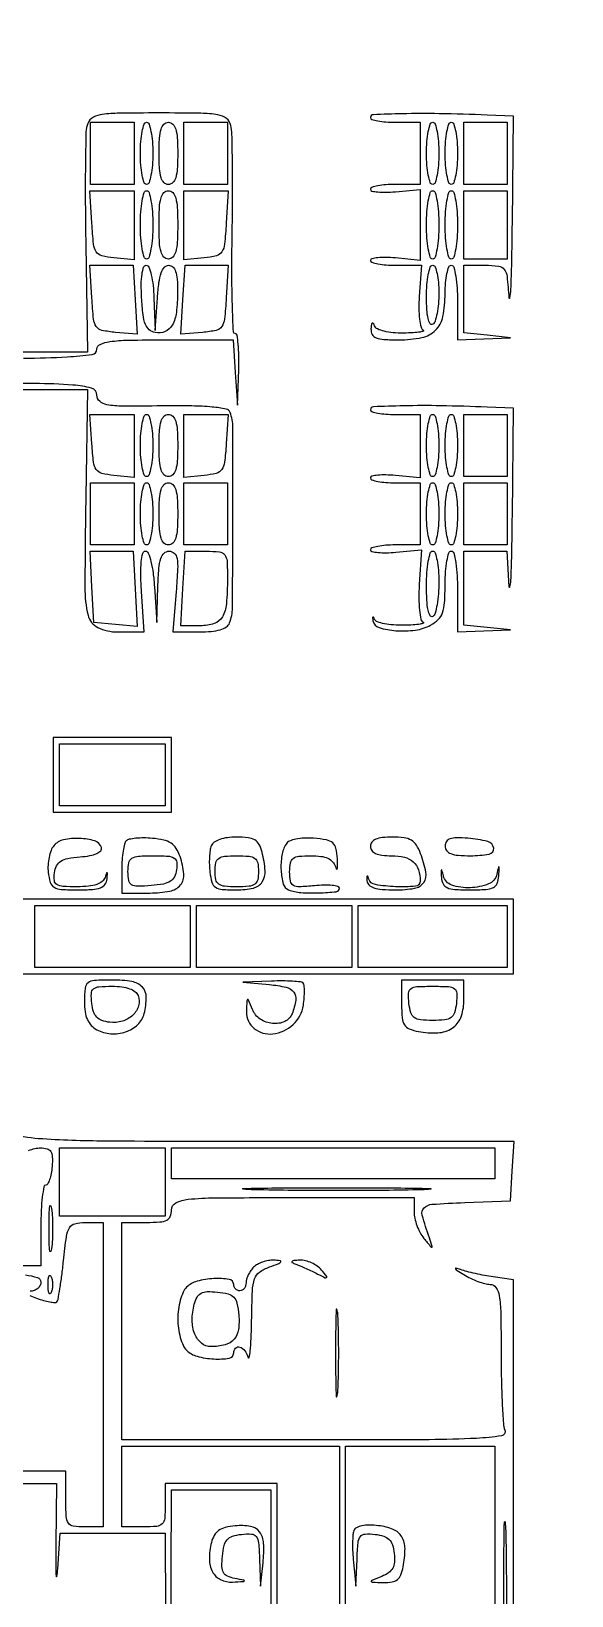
# Model space of a CAD drawing. Extents: x 23 to 255, y 40 to 184.
# Drawn here: x 54.18 to 61.53, y 74.53 to 95.82 of the extents above; entities that cross this region are included whole.
import ezdxf

# ---------------------------------------------------------------- set-up
doc = ezdxf.new("R2010")
doc.units = 0
doc.header["$MEASUREMENT"] = 0

msp = doc.modelspace()

# ---------------------------------------------------------------- linework, layer by layer
for points in [[(207.919475, 175.632891, 0.000007), (191.762556, 175.634099, 0.00002), (173.0434, 175.634494, 0.000013), (151.49745, 175.633531)], [(96.591991, 78.0858, -0.000015), (96.570667, 70.513747, -0.41338)], [(54.078341, 91.371985, 0.012328), (54.67275, 91.390325, 0.019177), (55.010885, 91.422151, 0.376004), (55.0746, 91.4949, -0.297799), (55.11738, 91.560358, -0.069332), (55.250113, 91.597752, -0.029466), (55.501671, 91.617224, -0.004584), (56.000779, 91.6218), (56.926958, 91.6218), (56.958029, 91.17765), (56.989101, 90.7335), (57.00475, 91.21995, 0.012237), (57.006184, 91.406453, 0.020297), (56.997165, 91.563486, 0.015404), (56.981357, 91.685562, 0.368511), (56.95695, 91.706333, -0.402841), (56.931644, 91.73062, -0.002212), (56.918564, 92.097712, -0.00744), (56.911548, 92.52784, -0.004462), (56.915376, 93.038783, 0.002932), (56.920892, 93.561557, 0.004081), (56.919267, 94.029576, 0.002527), (56.912703, 94.422828, 0.051733), (56.897903, 94.5405, 0.175358), (56.837684, 94.633286, 0.119694), (56.72125, 94.683848, 0.039161), (56.489781, 94.70547, 0.003716), (55.92057, 94.7097, 0.003737), (55.351946, 94.70545, 0.039047), (55.119819, 94.683799, 0.118314), (55.002481, 94.633276, 0.173755), (54.941086, 94.5405, 0.055185), (54.925427, 94.420973, 0.002324), (54.918843, 93.992317, 0.003981), (54.917444, 93.483333, 0.002818), (54.923643, 92.911944), (54.9477, 91.452587), (52.76925, 91.452594, -0.001632)], [(52.7763, 90.945046), (54.9477, 90.945091), (54.924194, 89.485696, 0.003043), (54.911839, 88.252587, 0.058567), (54.955001, 87.872472, 0.226311), (55.087568, 87.706916, 0.113099), (55.355171, 87.6456), (55.717119, 87.6456), (55.682104, 88.1955, -0.011357), (55.672397, 88.432837, -0.029569), (55.679394, 88.603565, -0.038941), (55.699672, 88.716328, -0.341138), (55.737323, 88.7454, -0.314548), (55.774374, 88.719532, -0.027124), (55.810087, 88.603075, -0.02796), (55.839849, 88.446139, -0.017214), (55.858082, 88.25895), (55.888607, 87.7725), (55.904603, 88.25895, -0.011214), (55.918529, 88.510515, -0.057504), (55.945248, 88.647513, -0.13033), (55.990479, 88.718597, -0.18841), (56.059083, 88.7454, -0.194946), (56.127658, 88.717607, -0.159011), (56.164889, 88.647007, -0.055232), (56.173524, 88.502177, -0.007326), (56.153425, 88.1955), (56.109284, 87.6456), (56.471191, 87.6456, 0.023155), (56.631794, 87.653041, 0.04973), (56.753345, 87.676668, 0.069946), (56.836883, 87.715084, 0.159763), (56.880162, 87.768249, 0.089866), (56.919022, 87.97345, 0.001338), (56.925446, 89.201887, 0.001323), (56.925332, 90.431272, 0.091113), (56.887478, 90.634152, 0.260548), (56.832232, 90.680201, 0.02251), (56.643821, 90.706766, 0.020119), (56.366726, 90.721973, 0.006777), (55.96199, 90.722394, -0.003723), (55.426482, 90.719679, -0.040757), (55.212198, 90.737688, -0.14074), (55.1131, 90.784944, -0.214762), (55.0746, 90.870444, 0.338455), (55.002924, 90.964201, 0.048994), (54.749906, 91.006976, 0.016228), (54.23093, 91.026245, 0.001164), (52.7904, 91.0296, 0.001263)], [(60.7428, 71.6562), (60.7428, 75.242444), (60.7428, 78.828689), (60.46785, 78.867353, -0.011312), (60.350187, 78.886622, -0.008965), (60.223964, 78.912588, -0.009082), (60.107705, 78.940912, -0.022269), (60.0237, 78.967052, 0.018636), (59.959978, 78.987388, 0.682044), (59.953331, 78.978559, 0.111506), (59.976718, 78.95463, 0.006131), (60.066, 78.898341, 0.026337), (60.157841, 78.848455, 0.022819), (60.258862, 78.805828, 0.023461), (60.354046, 78.775678, 0.059971), (60.42555, 78.765598, -0.244042), (60.504385, 78.722635, -0.109098), (60.548991, 78.609566, -0.035688), (60.569374, 78.376092, -0.003934), (60.5736, 77.838919, 0.005147), (60.577343, 77.475362, 0.006983), (60.588684, 77.14726, 0.004855), (60.604648, 76.873434, 0.074755), (60.624951, 76.781419, -0.480164), (60.579286, 76.703285, -0.023698), (60.238968, 76.669413, -0.01179), (59.594469, 76.651209, -0.001164), (58.044651, 76.6476), (55.413, 76.6476), (55.413, 78.1281), (55.413, 79.6086), (55.7514, 79.6086, 0.017388), (55.933361, 79.61493, 0.098846), (56.02635, 79.640325, 0.184152), (56.073237, 79.691374, 0.094959), (56.0898, 79.7778, -0.282824), (56.14921, 79.874429, -0.091778), (56.317163, 79.923681, -0.023961), (56.684267, 79.943632, -0.001596), (57.7395, 79.947), (59.3892, 79.947), (59.3892, 79.75167, 0.0557), (59.398894, 79.664919, 0.033438), (59.428506, 79.565478, 0.033154), (59.471761, 79.469277, 0.048755), (59.523006, 79.39212, 0.001571), (59.616757, 79.277796, 0.241306), (59.631717, 79.271342, 0.491873), (59.63785, 79.280497, 0.002619), (59.598008, 79.3971, -0.015535), (59.500652, 79.708056, -0.270145), (59.526436, 79.806828, -0.181937), (59.633381, 79.855594, -0.006918), (60.078299, 79.879665), (60.7005, 79.9047), (60.726285, 80.30655), (60.752071, 80.7084), (57.326128, 80.7084, -0.001578), (55.188, 80.715149, -0.015329), (54.282702, 80.748632, -0.05078), (53.8773, 80.817844, -0.574431)], [(54.14651, 80.586523, -0.039055), (54.231604, 80.614532, -0.060048), (54.308501, 80.6238, -0.067618), (54.397523, 80.611706, -0.188706), (54.447082, 80.574568, -0.131446), (54.468686, 80.503035, -0.026995), (54.465749, 80.37, -0.024603), (54.453505, 80.272754, -0.038035), (54.432525, 80.190754, -0.043716), (54.406801, 80.132191, -0.273944), (54.379805, 80.1162, 0.364216), (54.353416, 80.094037, 0.013283), (54.332765, 79.954667, 0.018767), (54.317995, 79.777131, 0.01137), (54.3132, 79.5663), (54.3132, 79.0164), (53.853661, 79.0164, -0.015677)], [(54.161132, 78.615207, 0.014268), (54.255038, 78.577909, 0.017407), (54.348867, 78.547361, 0.025058), (54.433895, 78.527467, 0.022885), (54.502801, 78.518181, 0.22194), (54.52979, 78.52799, 0.152449), (54.546244, 78.559378, 0.004542), (54.571815, 78.707298, 0.008662), (54.597583, 78.884047, 0.005826), (54.621155, 79.086703, -0.007777), (54.660905, 79.417216, -0.095566), (54.701379, 79.537018, -0.207654), (54.773975, 79.59163, -0.058934), (54.917452, 79.6086), (55.1592, 79.6086), (55.1592, 77.5359), (55.1592, 75.4632), (54.9054, 75.4632, -0.036189), (54.753021, 75.474243, -0.212646), (54.68685, 75.516075, -0.135673), (54.657396, 75.605463, -0.012152), (54.6516, 75.8439), (54.6516, 76.2246), (53.4249, 76.2246)], [(54.102809, 78.893643, -0.045565), (54.267819, 78.858546, -0.328661), (54.3132, 78.796965, -0.12178), (54.301853, 78.751066, -0.09588), (54.26971, 78.710984, -0.086943), (54.221708, 78.682842, -0.078091), (54.16515, 78.671321, 0.094317)], [(49.89285, 76.05559), (54.5247, 76.055779), (54.5164, 75.23074, 0.002654), (54.514995, 74.935119, 0.018562), (54.520429, 74.79095, 0.88835), (54.530006, 74.790535, 0.023085), (54.541771, 74.89215), (54.575444, 75.3786), (55.2897, 75.3786), (56.003957, 75.3786), (56.026361, 69.94305)]]:
    msp.add_lwpolyline(points, format="xyb")
for points in [[(55.5822, 94.1598), (55.5822, 93.7368), (55.2861, 93.7368), (54.99, 93.7368), (54.99, 94.1598), (54.99, 94.5828), (55.2861, 94.5828), (55.5822, 94.5828)], [(56.8512, 94.1598), (56.8512, 93.7368), (56.5551, 93.7368), (56.259, 93.7368), (56.259, 94.1598), (56.259, 94.5828), (56.5551, 94.5828), (56.8512, 94.5828)], [(60.6582, 94.1598), (60.6582, 93.7368), (60.3621, 93.7368), (60.066, 93.7368), (60.066, 94.1598), (60.066, 94.5828), (60.3621, 94.5828), (60.6582, 94.5828)], [(60.6582, 93.1869), (60.6582, 92.7216), (60.3621, 92.7216), (60.066, 92.7216), (60.066, 93.1869), (60.066, 93.6522), (60.3621, 93.6522), (60.6582, 93.6522)], [(60.6582, 90.1836), (60.6582, 89.7606), (60.3621, 89.7606), (60.066, 89.7606), (60.066, 90.1836), (60.066, 90.6066), (60.3621, 90.6066), (60.6582, 90.6066)], [(55.5822, 89.253), (55.5822, 88.83), (55.2861, 88.83), (54.99, 88.83), (54.99, 89.253), (54.99, 89.676), (55.2861, 89.676), (55.5822, 89.676)], [(56.8512, 89.253), (56.8512, 88.83), (56.5551, 88.83), (56.259, 88.83), (56.259, 89.253), (56.259, 89.676), (56.5551, 89.676), (56.8512, 89.676)], [(60.6582, 89.253), (60.6582, 88.83), (60.3621, 88.83), (60.066, 88.83), (60.066, 89.253), (60.066, 89.676), (60.3621, 89.676), (60.6582, 89.676)], [(55.595836, 88.233809), (55.6245, 87.722218), (55.3284, 87.747359), (55.0323, 87.7725), (55.006928, 88.25895), (54.981556, 88.7454), (55.274364, 88.7454), (55.567171, 88.7454)], [(54.4824, 85.6998), (54.4824, 85.1922), (55.2861, 85.1922), (56.0898, 85.1922), (56.0898, 85.6998), (56.0898, 86.2074), (55.2861, 86.2074), (54.4824, 86.2074)], [(56.0052, 85.6998), (56.0052, 85.2768), (55.2861, 85.2768), (54.567, 85.2768), (54.567, 85.6998), (54.567, 86.1228), (55.2861, 86.1228), (56.0052, 86.1228)], [(45.5148, 83.5002), (45.5148, 82.9926), (53.1288, 82.9926), (60.7428, 82.9926), (60.7428, 83.5002), (60.7428, 84.0078), (53.1288, 84.0078), (45.5148, 84.0078)], [(56.3436, 83.5002), (56.3436, 83.0772), (55.2861, 83.0772), (54.2286, 83.0772), (54.2286, 83.5002), (54.2286, 83.9232), (55.2861, 83.9232), (56.3436, 83.9232)], [(58.5432, 83.5002), (58.5432, 83.0772), (57.4857, 83.0772), (56.4282, 83.0772), (56.4282, 83.5002), (56.4282, 83.9232), (57.4857, 83.9232), (58.5432, 83.9232)], [(60.6582, 83.5002), (60.6582, 83.0772), (59.643, 83.0772), (58.6278, 83.0772), (58.6278, 83.5002), (58.6278, 83.9232), (59.643, 83.9232), (60.6582, 83.9232)], [(56.0052, 80.1585), (56.0052, 79.6932), (55.2861, 79.6932), (54.567, 79.6932), (54.567, 80.1585), (54.567, 80.6238), (55.2861, 80.6238), (56.0052, 80.6238)], [(60.489, 80.4123), (60.489, 80.2008), (58.2894, 80.2008), (56.0898, 80.2008), (56.0898, 80.4123), (56.0898, 80.6238), (58.2894, 80.6238), (60.489, 80.6238)]]:
    msp.add_lwpolyline(points, close=True)
for points in [[(55.836, 94.1598, -0.01883), (55.829891, 93.99766, -0.03053), (55.811149, 93.861056, -0.031449), (55.784379, 93.760535, -0.322437), (55.7514, 93.7368, -0.322437), (55.718421, 93.760535, -0.031449), (55.691651, 93.861056, -0.03053), (55.672909, 93.99766, -0.01883), (55.6668, 94.1598, -0.01883), (55.672909, 94.32194, -0.03053), (55.691651, 94.458544, -0.031449), (55.718421, 94.559065, -0.322437), (55.7514, 94.5828, -0.322437), (55.784379, 94.559065, -0.031449), (55.811149, 94.458544, -0.03053), (55.829891, 94.32194, -0.01883)], [(56.1744, 94.1598, -0.014068), (56.168542, 93.951643, -0.058865), (56.146905, 93.82845, -0.122766), (56.107313, 93.761762, -0.200296), (56.0475, 93.7368, -0.200296), (55.987687, 93.761762, -0.122766), (55.948095, 93.82845, -0.058865), (55.926458, 93.951643, -0.014068), (55.9206, 94.1598, -0.014068), (55.926458, 94.367957, -0.058865), (55.948095, 94.49115, -0.122766), (55.987687, 94.557838, -0.200296), (56.0475, 94.5828, -0.200296), (56.107313, 94.557838, -0.122766), (56.146905, 94.49115, -0.058865), (56.168542, 94.367957, -0.014068)], [(58.79726, 94.64625, 0.330186), (58.815473, 94.621465, 0.028443), (58.896481, 94.601438, 0.028737), (59.0057, 94.587378, 0.017644), (59.1354, 94.5828), (59.4738, 94.5828), (59.4738, 94.1598), (59.4738, 93.7368), (59.1354, 93.7368, 0.018271), (59.005685, 93.732058, 0.029671), (58.896405, 93.717505, 0.029992), (58.815671, 93.696745, 0.325612), (58.797, 93.671114, 0.349806), (58.81597, 93.647317, 0.031602), (58.896405, 93.634204, 0.030261), (59.005663, 93.630059, 0.018125), (59.1354, 93.6377), (59.4738, 93.669972), (59.4738, 93.1869), (59.4738, 92.703828), (59.1354, 92.7361, 0.018125), (59.005663, 92.743741, 0.030261), (58.896405, 92.739596, 0.031602), (58.81597, 92.726483, 0.349806), (58.797, 92.702686, 0.328077), (58.815861, 92.677035, 0.028867), (58.898803, 92.656295, 0.029001), (59.010718, 92.641741, 0.017837), (59.143565, 92.637), (59.49013, 92.637), (59.460815, 92.213942, 0.019175), (59.455736, 92.04928, 0.028122), (59.464963, 91.90471, 0.027142), (59.484707, 91.79254, 0.240574), (59.5161, 91.755321, -0.655512), (59.516273, 91.741342, -0.066675), (59.472302, 91.728242, -0.024554), (59.378026, 91.718089, -0.009812), (59.2482, 91.713079, -0.025195), (59.103304, 91.717635, -0.04098), (58.981923, 91.737688, -0.049923), (58.89293, 91.769711, -0.187684), (58.853029, 91.81215, 0.051902), (58.835187, 91.845824, 0.449116), (58.820291, 91.847857, 0.185333), (58.808604, 91.826242, 0.021021), (58.803679, 91.76985, 0.139967), (58.821103, 91.69644, 0.173759), (58.873748, 91.650681, 0.078888), (58.980137, 91.627559, 0.01414), (59.183743, 91.6218, 0.048768), (59.496285, 91.652357, 0.148701), (59.682357, 91.751643, 0.148701), (59.781643, 91.937715, 0.048768), (59.8122, 92.250257, -0.020614), (59.818314, 92.39849, -0.03324), (59.837051, 92.523394, -0.036106), (59.863916, 92.614234, -0.312373), (59.8968, 92.637, -0.339565), (59.930218, 92.611347, -0.024068), (59.956725, 92.48895, -0.025878), (59.975357, 92.32536, -0.015416), (59.9814, 92.1294), (59.9814, 91.6218), (60.34095, 91.636022), (60.7005, 91.650243), (60.38325, 91.683428), (60.066, 91.716614), (60.066, 92.176807), (60.066, 92.637), (60.357679, 92.637, -0.030114), (60.540917, 92.625954, -0.208436), (60.616729, 92.581391, -0.130841), (60.654524, 92.483424, -0.009538), (60.680429, 92.19285, 0.880424), (60.69359, 92.192097, 0.03456), (60.706971, 92.307853, 0.00657), (60.719041, 92.675175, 0.002247), (60.72715, 93.20805), (60.7428, 94.6674), (60.38325, 94.681042, 0.00474), (59.73216, 94.699566, 0.010225), (59.230765, 94.698822, 0.004836), (58.835883, 94.686337, 0.400986)], [(59.7276, 94.1598, -0.01883), (59.721491, 93.99766, -0.03053), (59.702749, 93.861056, -0.031449), (59.675979, 93.760535, -0.322437), (59.643, 93.7368, -0.322437), (59.610021, 93.760535, -0.031449), (59.583251, 93.861056, -0.03053), (59.564509, 93.99766, -0.01883), (59.5584, 94.1598, -0.01883), (59.564509, 94.32194, -0.03053), (59.583251, 94.458544, -0.031449), (59.610021, 94.559065, -0.322437), (59.643, 94.5828, -0.322437), (59.675979, 94.559065, -0.031449), (59.702749, 94.458544, -0.03053), (59.721491, 94.32194, -0.01883)], [(59.9814, 94.1598, -0.01883), (59.975291, 93.99766, -0.03053), (59.956549, 93.861056, -0.031449), (59.929779, 93.760535, -0.322437), (59.8968, 93.7368, -0.322437), (59.863821, 93.760535, -0.031449), (59.837051, 93.861056, -0.03053), (59.818309, 93.99766, -0.01883), (59.8122, 94.1598, -0.01883), (59.818309, 94.32194, -0.03053), (59.837051, 94.458544, -0.031449), (59.863821, 94.559065, -0.322437), (59.8968, 94.5828, -0.322437), (59.929779, 94.559065, -0.031449), (59.956549, 94.458544, -0.03053), (59.975291, 94.32194, -0.01883)], [(55.5822, 93.18154), (55.5822, 92.71088), (55.30725, 92.73739, -0.037402), (55.140552, 92.766157, -0.191512), (55.065794, 92.819992, -0.117611), (55.028978, 92.926051, -0.010613), (55.006729, 93.20805), (54.981158, 93.6522), (55.281679, 93.6522), (55.5822, 93.6522)], [(55.836, 93.1869, -0.017105), (55.829896, 93.008534, -0.027868), (55.811149, 92.858282, -0.026982), (55.784481, 92.746309, -0.332234), (55.7514, 92.7216, -0.332234), (55.718319, 92.746309, -0.026982), (55.691651, 92.858282, -0.027868), (55.672904, 93.008534, -0.017105), (55.6668, 93.1869, -0.017105), (55.672904, 93.365266, -0.027868), (55.691651, 93.515518, -0.026982), (55.718319, 93.627491, -0.332234), (55.7514, 93.6522, -0.332234), (55.784481, 93.627491, -0.026982), (55.811149, 93.515518, -0.027868), (55.829896, 93.365266, -0.017105)], [(56.1744, 93.1869, -0.01212), (56.168764, 92.954425, -0.054498), (56.147482, 92.8203, -0.118311), (56.108035, 92.748397, -0.211442), (56.0475, 92.7216, -0.211442), (55.986965, 92.748397, -0.118311), (55.947518, 92.8203, -0.054498), (55.926236, 92.954425, -0.01212), (55.9206, 93.1869, -0.01212), (55.926236, 93.419375, -0.054498), (55.947518, 93.5535, -0.118311), (55.986965, 93.625403, -0.211442), (56.0475, 93.6522, -0.211442), (56.108035, 93.625403, -0.118311), (56.147482, 93.5535, -0.054498), (56.168764, 93.419375, -0.01212)], [(56.834471, 93.20805, -0.010613), (56.812222, 92.926051, -0.117611), (56.775406, 92.819992, -0.191512), (56.700648, 92.766157, -0.037402), (56.53395, 92.73739), (56.259, 92.71088), (56.259, 93.18154), (56.259, 93.6522), (56.559521, 93.6522), (56.860042, 93.6522)], [(59.7276, 93.1869, -0.017105), (59.721496, 93.008534, -0.027868), (59.702749, 92.858282, -0.026982), (59.676081, 92.746309, -0.332234), (59.643, 92.7216, -0.332234), (59.609919, 92.746309, -0.026982), (59.583251, 92.858282, -0.027868), (59.564504, 93.008534, -0.017105), (59.5584, 93.1869, -0.017105), (59.564504, 93.365266, -0.027868), (59.583251, 93.515518, -0.026982), (59.609919, 93.627491, -0.332234), (59.643, 93.6522, -0.332234), (59.676081, 93.627491, -0.026982), (59.702749, 93.515518, -0.027868), (59.721496, 93.365266, -0.017105)], [(59.9814, 93.1869, -0.017105), (59.975296, 93.008534, -0.027868), (59.956549, 92.858282, -0.026982), (59.929881, 92.746309, -0.332234), (59.8968, 92.7216, -0.332234), (59.863719, 92.746309, -0.026982), (59.837051, 92.858282, -0.027868), (59.818304, 93.008534, -0.017105), (59.8122, 93.1869, -0.017105), (59.818304, 93.365266, -0.027868), (59.837051, 93.515518, -0.026982), (59.863719, 93.627491, -0.332234), (59.8968, 93.6522, -0.332234), (59.929881, 93.627491, -0.026982), (59.956549, 93.515518, -0.027868), (59.975296, 93.365266, -0.017105)], [(55.59552, 92.167751), (55.6245, 91.698502), (55.3284, 91.723601, -0.03061), (55.144252, 91.750635, -0.193072), (55.066879, 91.802263, -0.126149), (55.029276, 91.905292, -0.010369), (55.006729, 92.19285), (54.981158, 92.637), (55.273849, 92.637), (55.566541, 92.637)], [(55.85165, 92.19285), (55.867299, 91.7487), (55.898371, 92.19285, -0.015175), (55.919252, 92.400564, -0.050622), (55.950684, 92.533787, -0.092421), (55.994131, 92.61017, -0.220814), (56.051921, 92.637, -0.194491), (56.107562, 92.614506, -0.119905), (56.145822, 92.553986, -0.063623), (56.167416, 92.446362, -0.018637), (56.173105, 92.27745, -0.028665), (56.155957, 91.996313, -0.095878), (56.099967, 91.821161, -0.169608), (56.003743, 91.734317, -0.147612), (55.868163, 91.720018, -0.13141), (55.788251, 91.758557, -0.122713), (55.735746, 91.832741, -0.064425), (55.70339, 91.963242, -0.014189), (55.683529, 92.193642, -0.015726), (55.678741, 92.3766, -0.034229), (55.689079, 92.516591, -0.044374), (55.711325, 92.611242, -0.323437), (55.746979, 92.637, -0.313729), (55.782586, 92.612219, -0.030845), (55.81446, 92.506609, -0.030254), (55.83922, 92.363188, -0.018813)], [(56.834471, 92.19285, -0.010369), (56.811924, 91.905292, -0.126149), (56.774321, 91.802263, -0.193072), (56.696948, 91.750635, -0.03061), (56.5128, 91.723601), (56.2167, 91.698502), (56.24568, 92.167751), (56.274659, 92.637), (56.567351, 92.637), (56.860042, 92.637)], [(59.7276, 92.261293, -0.02093), (59.721415, 92.113595, -0.027868), (59.702749, 91.980591, -0.027581), (59.6759, 91.875575, -0.179846), (59.643, 91.8333, -0.420328), (59.608177, 91.841905, -0.077973), (59.581147, 91.910149, -0.040398), (59.563663, 92.033568, -0.014995), (59.5584, 92.209007, -0.018609), (59.564508, 92.373063, -0.03019), (59.583251, 92.511277, -0.030871), (59.610009, 92.613142, -0.323693), (59.643, 92.637, -0.308946), (59.675855, 92.614557, -0.037703), (59.702749, 92.526636, -0.03416), (59.721484, 92.405292, -0.021227)], [(58.797187, 90.67005, 0.329902), (58.815425, 90.645265, 0.028422), (58.89646, 90.625238, 0.028728), (59.005695, 90.611179, 0.017644), (59.1354, 90.6066), (59.4738, 90.6066), (59.4738, 90.174714), (59.4738, 89.742828), (59.1354, 89.7751, 0.018125), (59.005663, 89.782741, 0.030261), (58.896405, 89.778596, 0.031602), (58.81597, 89.765483, 0.349806), (58.797, 89.741686, 0.325612), (58.815671, 89.716055, 0.029992), (58.896405, 89.695295, 0.029671), (59.005685, 89.680742, 0.018271), (59.1354, 89.676), (59.4738, 89.676), (59.4738, 89.253), (59.4738, 88.83), (59.1354, 88.83, 0.018271), (59.005685, 88.825258, 0.029671), (58.896405, 88.810705, 0.029992), (58.815671, 88.789945, 0.325612), (58.797, 88.764314, 0.35253), (58.816162, 88.740514, 0.03034), (58.89887, 88.727639, 0.02954), (59.010835, 88.723751, 0.017682), (59.143791, 88.731701), (59.490583, 88.764772), (59.461041, 88.289658, 0.016571), (59.45563, 88.10284, 0.025814), (59.46461, 87.942069, 0.024151), (59.484099, 87.817921, 0.247252), (59.5161, 87.779051, -0.656013), (59.516273, 87.765099, -0.066563), (59.472302, 87.752022, -0.024509), (59.378026, 87.741884, -0.009793), (59.2482, 87.736879, -0.023153), (59.110065, 87.740658, -0.031515), (58.986614, 87.757634, -0.032526), (58.890609, 87.783657, -0.197686), (58.852695, 87.816915, 0.022444), (58.836919, 87.845435, 0.481071), (58.828586, 87.846472, 0.238387), (58.824492, 87.834514, 0.014238), (58.83101, 87.795765, 0.27938), (58.914019, 87.704856, 0.053165), (59.144112, 87.66306, 0.051748), (59.407609, 87.670952, 0.089752), (59.615354, 87.738043, 0.071211), (59.718465, 87.813789, 0.114235), (59.776878, 87.905415, 0.070568), (59.804912, 88.044306, 0.014567), (59.8122, 88.294396, -0.017651), (59.818305, 88.467278, -0.028715), (59.837051, 88.612917, -0.028388), (59.863753, 88.721003, -0.329129), (59.8968, 88.7454, -0.345347), (59.930685, 88.718827, -0.022017), (59.956996, 88.586775, -0.024301), (59.975448, 88.410094, -0.013867), (59.9814, 88.1955), (59.9814, 87.6456), (60.34095, 87.659822), (60.7005, 87.674043), (60.38325, 87.707228), (60.066, 87.740414), (60.066, 88.242907), (60.066, 88.7454), (60.357878, 88.7454), (60.649756, 88.7454), (60.680282, 88.25895, 0.852119), (60.693314, 88.257686, 0.05211), (60.706539, 88.344079, 0.006976), (60.718616, 88.700941, 0.002229), (60.726803, 89.23185), (60.7428, 90.6912), (60.38325, 90.705718, 0.005376), (59.751757, 90.724417, 0.010334), (59.245351, 90.723497, 0.004593), (58.836164, 90.710533, 0.401442)], [(55.5822, 90.17824), (55.5822, 89.74988), (55.30725, 89.77639, -0.035656), (55.142641, 89.804206, -0.181971), (55.067291, 89.85561, -0.124365), (55.029169, 89.95548, -0.013279), (55.006515, 90.20475), (54.980729, 90.6066), (55.281465, 90.6066), (55.5822, 90.6066)], [(55.836, 90.1836, -0.01883), (55.829891, 90.02146, -0.03053), (55.811149, 89.884856, -0.031449), (55.784379, 89.784335, -0.322437), (55.7514, 89.7606, -0.322437), (55.718421, 89.784335, -0.031449), (55.691651, 89.884856, -0.03053), (55.672909, 90.02146, -0.01883), (55.6668, 90.1836, -0.01883), (55.672909, 90.34574, -0.03053), (55.691651, 90.482344, -0.031449), (55.718421, 90.582865, -0.322437), (55.7514, 90.6066, -0.322437), (55.784379, 90.582865, -0.031449), (55.811149, 90.482344, -0.03053), (55.829891, 90.34574, -0.01883)], [(56.1744, 90.1836, -0.014068), (56.168542, 89.975443, -0.058865), (56.146905, 89.85225, -0.122766), (56.107313, 89.785562, -0.200296), (56.0475, 89.7606, -0.200296), (55.987687, 89.785562, -0.122766), (55.948095, 89.85225, -0.058865), (55.926458, 89.975443, -0.014068), (55.9206, 90.1836, -0.014068), (55.926458, 90.391757, -0.058865), (55.948095, 90.51495, -0.122766), (55.987687, 90.581638, -0.200296), (56.0475, 90.6066, -0.200296), (56.107313, 90.581638, -0.122766), (56.146905, 90.51495, -0.058865), (56.168542, 90.391757, -0.014068)], [(56.834685, 90.20475, -0.013279), (56.812031, 89.95548, -0.124365), (56.773909, 89.85561, -0.181971), (56.698559, 89.804206, -0.035656), (56.53395, 89.77639), (56.259, 89.74988), (56.259, 90.17824), (56.259, 90.6066), (56.559735, 90.6066), (56.860471, 90.6066)], [(59.7276, 90.1836, -0.01883), (59.721491, 90.02146, -0.03053), (59.702749, 89.884856, -0.031449), (59.675979, 89.784335, -0.322437), (59.643, 89.7606, -0.322437), (59.610021, 89.784335, -0.031449), (59.583251, 89.884856, -0.03053), (59.564509, 90.02146, -0.01883), (59.5584, 90.1836, -0.01883), (59.564509, 90.34574, -0.03053), (59.583251, 90.482344, -0.031449), (59.610021, 90.582865, -0.322437), (59.643, 90.6066, -0.322437), (59.675979, 90.582865, -0.031449), (59.702749, 90.482344, -0.03053), (59.721491, 90.34574, -0.01883)], [(59.9814, 90.1836, -0.01883), (59.975291, 90.02146, -0.03053), (59.956549, 89.884856, -0.031449), (59.929779, 89.784335, -0.322437), (59.8968, 89.7606, -0.322437), (59.863821, 89.784335, -0.031449), (59.837051, 89.884856, -0.03053), (59.818309, 90.02146, -0.01883), (59.8122, 90.1836, -0.01883), (59.818309, 90.34574, -0.03053), (59.837051, 90.482344, -0.031449), (59.863821, 90.582865, -0.322437), (59.8968, 90.6066, -0.322437), (59.929779, 90.582865, -0.031449), (59.956549, 90.482344, -0.03053), (59.975291, 90.34574, -0.01883)], [(55.836, 89.253, -0.01883), (55.829891, 89.09086, -0.03053), (55.811149, 88.954256, -0.031449), (55.784379, 88.853735, -0.322437), (55.7514, 88.83, -0.322437), (55.718421, 88.853735, -0.031449), (55.691651, 88.954256, -0.03053), (55.672909, 89.09086, -0.01883), (55.6668, 89.253, -0.01883), (55.672909, 89.41514, -0.03053), (55.691651, 89.551744, -0.031449), (55.718421, 89.652265, -0.322437), (55.7514, 89.676, -0.322437), (55.784379, 89.652265, -0.031449), (55.811149, 89.551744, -0.03053), (55.829891, 89.41514, -0.01883)], [(56.1744, 89.253, -0.014068), (56.168542, 89.044843, -0.058865), (56.146905, 88.92165, -0.122766), (56.107313, 88.854962, -0.200296), (56.0475, 88.83, -0.200296), (55.987687, 88.854962, -0.122766), (55.948095, 88.92165, -0.058865), (55.926458, 89.044843, -0.014068), (55.9206, 89.253, -0.014068), (55.926458, 89.461157, -0.058865), (55.948095, 89.58435, -0.122766), (55.987687, 89.651038, -0.200296), (56.0475, 89.676, -0.200296), (56.107313, 89.651038, -0.122766), (56.146905, 89.58435, -0.058865), (56.168542, 89.461157, -0.014068)], [(59.7276, 89.253, -0.01883), (59.721491, 89.09086, -0.03053), (59.702749, 88.954256, -0.031449), (59.675979, 88.853735, -0.322437), (59.643, 88.83, -0.322437), (59.610021, 88.853735, -0.031449), (59.583251, 88.954256, -0.03053), (59.564509, 89.09086, -0.01883), (59.5584, 89.253, -0.01883), (59.564509, 89.41514, -0.03053), (59.583251, 89.551744, -0.031449), (59.610021, 89.652265, -0.322437), (59.643, 89.676, -0.322437), (59.675979, 89.652265, -0.031449), (59.702749, 89.551744, -0.03053), (59.721491, 89.41514, -0.01883)], [(59.9814, 89.253, -0.01883), (59.975291, 89.09086, -0.03053), (59.956549, 88.954256, -0.031449), (59.929779, 88.853735, -0.322437), (59.8968, 88.83, -0.322437), (59.863821, 88.853735, -0.031449), (59.837051, 88.954256, -0.03053), (59.818309, 89.09086, -0.01883), (59.8122, 89.253, -0.01883), (59.818309, 89.41514, -0.03053), (59.837051, 89.551744, -0.031449), (59.863821, 89.652265, -0.322437), (59.8968, 89.676, -0.322437), (59.929779, 89.652265, -0.031449), (59.956549, 89.551744, -0.03053), (59.975291, 89.41514, -0.01883)], [(56.8512, 88.371619, -0.020235), (56.837251, 88.027082, -0.110585), (56.782282, 87.850136, -0.184842), (56.672344, 87.760548, -0.079573), (56.482599, 87.730046), (56.2167, 87.729892), (56.245364, 88.237646), (56.274029, 88.7454), (56.562614, 88.7454, -0.025436), (56.742934, 88.736221, -0.20573), (56.813721, 88.696856, -0.153014), (56.845182, 88.611676, -0.012533)], [(59.7276, 88.327393, -0.018832), (59.721424, 88.163483, -0.025672), (59.702749, 88.016816, -0.024383), (59.675988, 87.900823, -0.187586), (59.643, 87.8571, -0.439638), (59.607835, 87.867015, -0.067066), (59.581003, 87.944436, -0.036506), (59.563619, 88.080895, -0.013434), (59.5584, 88.275107, -0.016922), (59.564503, 88.455388, -0.027583), (59.583251, 88.607251, -0.026513), (59.609907, 88.720586, -0.333273), (59.643, 88.7454, -0.321151), (59.675966, 88.721791, -0.03204), (59.702749, 88.62261, -0.030878), (59.721491, 88.487618, -0.019057)], [(54.490231, 84.736336, 0.081901), (54.452017, 84.671009, 0.039089), (54.424326, 84.577431, 0.037386), (54.410125, 84.472757, 0.043594), (54.412837, 84.372466, 0.046343), (54.44147, 84.235976, 0.187778), (54.493318, 84.170619, 0.11871), (54.591198, 84.141132, 0.014075), (54.819641, 84.1347, 0.016142), (55.015168, 84.141014, 0.07494), (55.125246, 84.164956, 0.146413), (55.18544, 84.211146, 0.134368), (55.21288, 84.284408, 0.004135), (55.218862, 84.356336, 0.246372), (55.213835, 84.367951, 0.52237), (55.206132, 84.365707, 0.005907), (55.186686, 84.305558, -0.152415), (55.147703, 84.248989, -0.084465), (55.073294, 84.208688, -0.057458), (54.961567, 84.184517, -0.024573), (54.808713, 84.177, -0.014268), (54.613251, 84.182579, -0.12365), (54.530798, 84.208367, -0.231357), (54.496156, 84.262782, -0.063404), (54.497666, 84.36735, -0.079169), (54.527479, 84.46404, -0.14048), (54.583045, 84.525358, -0.094775), (54.679494, 84.562373, -0.02382), (54.847194, 84.584269, 0.0237), (54.981141, 84.601726, 0.059075), (55.075477, 84.630391, 0.104945), (55.127446, 84.66766, 0.270439), (55.136778, 84.711169, 0.243196), (55.04595, 84.800435, 0.065264), (54.84013, 84.835606, 0.063275), (54.622158, 84.81649, 0.167597)], [(55.473426, 84.801426, 0.13779), (55.449886, 84.759493, 0.020477), (55.43075, 84.663487, 0.021758), (55.417424, 84.5453, 0.017195), (55.413, 84.4167), (55.413, 84.0924), (55.796355, 84.0924, 0.046309), (56.067571, 84.117573, 0.175437), (56.212022, 84.202684, 0.198456), (56.258274, 84.352632, 0.060966), (56.206859, 84.588749, 0.056263), (56.153227, 84.700176, 0.106942), (56.083982, 84.771007, 0.091583), (55.983964, 84.81341, 0.033495), (55.831435, 84.836676, 0.0202), (55.713069, 84.841889, 0.025445), (55.603517, 84.836707, 0.024999), (55.514489, 84.823422, 0.147884)], [(56.630736, 84.734046, 0.058637), (56.61488, 84.67176, 0.020187), (56.606347, 84.57903, 0.019741), (56.605108, 84.47509, 0.021616), (56.612241, 84.374496, 0.042876), (56.63972, 84.238737, 0.177774), (56.688675, 84.172611, 0.127912), (56.779169, 84.141898, 0.018191), (56.976941, 84.1347, 0.056386), (57.203638, 84.160347, 0.190771), (57.32413, 84.24319, 0.168616), (57.363855, 84.394114, 0.042323), (57.32238, 84.648991, 0.061133), (57.28202, 84.753663, 0.138222), (57.223718, 84.814413, 0.105704), (57.131208, 84.845135, 0.027508), (56.973833, 84.8538, 0.032897), (56.849909, 84.845638, 0.051113), (56.745793, 84.820855, 0.063925), (56.669567, 84.782757, 0.154517)], [(57.648702, 84.759171, 0.099329), (57.591133, 84.604146, 0.053165), (57.580612, 84.399338, 0.054098), (57.61095, 84.214856, 0.237671), (57.682969, 84.135627, 0.074078), (57.848908, 84.098788, 0.025771), (58.094429, 84.094113, 0.017846), (58.3309, 84.110259, 0.384109), (58.374, 84.158086, 0.349806), (58.35503, 84.181883, 0.031602), (58.274595, 84.194996, 0.030261), (58.165337, 84.199141, 0.018125), (58.0356, 84.1915, -0.013452), (57.829887, 84.177453, -0.138024), (57.747729, 84.196954, -0.226458), (57.708194, 84.252562, -0.043185), (57.6972, 84.379614, -0.045353), (57.708237, 84.501044, -0.18701), (57.746171, 84.562771, -0.141057), (57.823306, 84.592667, -0.022375), (57.987097, 84.6, -0.030752), (58.122181, 84.591684, -0.074142), (58.218423, 84.564946, -0.104181), (58.282371, 84.518652, -0.114716), (58.319519, 84.45195, 0.074416), (58.334042, 84.420138, 0.652192), (58.345096, 84.421943, 0.067959), (58.350411, 84.467014, 0.01035), (58.346872, 84.5577, 0.038441), (58.327198, 84.700877, 0.162997), (58.283583, 84.774211, 0.134613), (58.199331, 84.814233, 0.023179), (58.022309, 84.837288, 0.030106), (57.895003, 84.840213, 0.042248), (57.782213, 84.826421, 0.04954), (57.694877, 84.798914, 0.154488)], [(58.797, 84.7269, 0.161662), (58.815694, 84.670592, 0.12907), (58.865991, 84.6305, 0.07728), (58.95347, 84.607042, 0.026943), (59.084049, 84.6, -0.059407), (59.258272, 84.579226, -0.122526), (59.379131, 84.516123, -0.13417), (59.449615, 84.408312, -0.078229), (59.4738, 84.254681, -0.388921), (59.409645, 84.184678, -0.031812), (59.13913, 84.178315, -0.031213), (58.863118, 84.206703, -0.277304), (58.773907, 84.28275, 0.017901), (58.759851, 84.320131, 0.499995), (58.75115, 84.322335, 0.234025), (58.745282, 84.309599, 0.011299), (58.747712, 84.2616, 0.183828), (58.775013, 84.203123, 0.11401), (58.840673, 84.163463, 0.061501), (58.954925, 84.141077, 0.017662), (59.1354, 84.1347, 0.041946), (59.396859, 84.156673, 0.201179), (59.520529, 84.235028, 0.203053), (59.550669, 84.377599, 0.042775), (59.479307, 84.627814, 0.049804), (59.421328, 84.744006, 0.119724), (59.352741, 84.810527, 0.102536), (59.254185, 84.844003, 0.03078), (59.095194, 84.8538, 0.025198), (58.958306, 84.846897, 0.075537), (58.867849, 84.823649, 0.129396), (58.816225, 84.783608, 0.164903)], [(59.8122, 84.732007, 0.165616), (59.83312, 84.670582, 0.13819), (59.888698, 84.629232, 0.07228), (59.990528, 84.606386, 0.019099), (60.15765, 84.6, 0.044008), (60.413675, 84.622578, 0.405212), (60.472937, 84.704735, 0.305459), (60.391978, 84.793757, 0.038913), (60.12291, 84.837757, 0.019591), (59.969228, 84.844697, 0.083695), (59.878925, 84.830027, 0.165406), (59.830583, 84.792825, 0.147827)], [(56.159134, 84.40965, -0.078602), (56.129533, 84.313261, -0.139488), (56.074411, 84.251918, -0.09543), (55.979132, 84.214821, -0.024614), (55.81485, 84.193043, -0.015936), (55.626725, 84.183496, -0.140733), (55.547163, 84.204728, -0.216483), (55.508521, 84.26073, -0.04443), (55.4976, 84.383393, -0.05176), (55.510222, 84.50499, -0.203325), (55.552367, 84.565543, -0.125554), (55.639847, 84.593737, -0.015495), (55.841884, 84.6, -0.013777), (56.041671, 84.594494, -0.121927), (56.125339, 84.568817, -0.232738), (56.160463, 84.514385, -0.064285)], [(57.2742, 84.3885, -0.050766), (57.262469, 84.273256, -0.189121), (57.22344, 84.213257, -0.13443), (57.144388, 84.184133, -0.021436), (56.9781, 84.177, -0.021436), (56.811812, 84.184133, -0.13443), (56.73276, 84.213257, -0.189121), (56.693731, 84.273256, -0.050766), (56.682, 84.3885, -0.050766), (56.693731, 84.503744, -0.189121), (56.73276, 84.563743, -0.13443), (56.811812, 84.592867, -0.021436), (56.9781, 84.6, -0.021436), (57.144388, 84.592867, -0.13443), (57.22344, 84.563743, -0.189121), (57.262469, 84.503744, -0.050766)], [(59.761585, 84.3039, 0.1035), (59.784309, 84.216859, 0.176525), (59.838153, 84.165712, 0.088212), (59.942673, 84.140765, 0.014582), (60.1506, 84.1347, 0.013952), (60.367792, 84.140762, 0.100073), (60.468798, 84.167122, 0.189421), (60.52028, 84.223321, 0.077291), (60.542556, 84.326347, 0.001182), (60.548965, 84.440051, 0.244942), (60.544495, 84.449889, 0.548722), (60.538364, 84.447722, 0.00158), (60.515522, 84.347497, -0.247568), (60.403361, 84.216022, -0.087285), (60.153007, 84.163968, -0.088514), (59.902464, 84.200732, -0.259115), (59.788619, 84.32505, 0.003247), (59.769553, 84.402669, 0.542193), (59.762638, 84.405036, 0.241206), (59.757572, 84.394092, 0.002318)], [(54.9054, 82.614877, 0.034778), (54.91506, 82.476161, 0.068452), (54.9451, 82.369996, 0.084112), (54.997233, 82.29047, 0.083016), (55.072864, 82.232129, 0.106077), (55.264408, 82.177043, 0.099451), (55.466499, 82.203377, 0.107143), (55.631182, 82.302384, 0.143503), (55.71896, 82.451867, 0.059881), (55.747262, 82.674786, 0.193051), (55.693595, 82.811229, 0.164132), (55.552548, 82.886331, 0.041003), (55.288755, 82.908, 0.011829), (55.040336, 82.902122, 0.152537), (54.954211, 82.870678, 0.207704), (54.914529, 82.799473, 0.024713)], [(57.42225, 82.846055, -0.033103), (57.648533, 82.810464, -0.17366), (57.753163, 82.743976, -0.209571), (57.780829, 82.634563, -0.050269), (57.730449, 82.449619, -0.196399), (57.630744, 82.343506, -0.134125), (57.465431, 82.316487, -0.121573), (57.296838, 82.377381, -0.151146), (57.192236, 82.50615, 0.003039), (57.139444, 82.635218, 0.409193), (57.125246, 82.641215, 0.298445), (57.114757, 82.626321, 0.002361), (57.110362, 82.473717, 0.233129), (57.214786, 82.248417, 0.201392), (57.467503, 82.175407, 0.157887), (57.745199, 82.302567, 0.172291), (57.883624, 82.563997, 0.016749), (57.895207, 82.666768, 0.022671), (57.898328, 82.760165, 0.02061), (57.894303, 82.83583, 0.174499), (57.880019, 82.866181, 0.17157), (57.846763, 82.882064, 0.010719), (57.736583, 82.891374, 0.014837), (57.602039, 82.895841, 0.010405), (57.45045, 82.89322), (57.0627, 82.87844)], [(59.22, 82.579462, 0.020912), (59.227791, 82.393257, 0.117209), (59.258662, 82.299154, 0.160072), (59.323598, 82.244125, 0.049207), (59.448368, 82.20727, 0.061262), (59.713857, 82.189585, 0.13118), (59.907534, 82.253066, 0.154014), (60.024587, 82.395593, 0.095777), (60.066, 82.609806), (60.066, 82.908), (59.643, 82.908), (59.22, 82.908)], [(55.63662, 82.695423, -0.164422), (55.642197, 82.557713, -0.133394), (55.564442, 82.431081, -0.114986), (55.421611, 82.348172, -0.10354), (55.251041, 82.332673, -0.053549), (55.143144, 82.357109, -0.120739), (55.073023, 82.402058, -0.115433), (55.029746, 82.475818, -0.046582), (55.005531, 82.59075, -0.035138), (54.999517, 82.726376, -0.215061), (55.029228, 82.787944, -0.158382), (55.101551, 82.817114, -0.017305), (55.283136, 82.8234, -0.0309), (55.415449, 82.815215, -0.05601), (55.52078, 82.789945, -0.073876), (55.595728, 82.749501, -0.141446)], [(59.965869, 82.59075, -0.043864), (59.93973, 82.463263, -0.165614), (59.893164, 82.39778, -0.132545), (59.809493, 82.366205, -0.024327), (59.643, 82.3581, -0.024327), (59.476507, 82.366205, -0.132545), (59.392836, 82.39778, -0.165614), (59.34627, 82.463263, -0.043864), (59.320131, 82.59075, -0.03822), (59.314871, 82.728535, -0.23102), (59.34773, 82.789796, -0.144246), (59.427623, 82.817867, -0.012842), (59.643, 82.8234, -0.012842), (59.858377, 82.817867, -0.144246), (59.93827, 82.789796, -0.23102), (59.971129, 82.728535, -0.03822)], [(59.500008, 80.053005, -0.003747), (58.988423, 80.044808, -0.002123), (58.368719, 80.042155, -0.002119), (57.744036, 80.04478, -0.003488), (57.215808, 80.052923, -0.019665), (57.061327, 80.062469, -0.939584), (57.061674, 80.071425, -0.004925), (57.512947, 80.077593, -0.000945), (58.3317, 80.079169, -0.000962), (59.151224, 80.077622, -0.004645), (59.617123, 80.071518, -0.92312), (59.617643, 80.062492, -0.028487)], [(54.458999, 79.24905, -0.108536), (54.446556, 79.21384, -0.707215), (54.434901, 79.2164, -0.025693), (54.42692, 79.326919, -0.005179), (54.424878, 79.524, -0.005179), (54.42692, 79.721081, -0.025693), (54.434901, 79.8316, -0.707215), (54.446556, 79.83416, -0.108536), (54.458999, 79.79895, -0.019375), (54.469631, 79.673762, -0.011494), (54.473074, 79.524, -0.011494), (54.469631, 79.374238, -0.019375)], [(57.20652, 78.99948, 0.047088), (57.167665, 78.952526, 0.037433), (57.134822, 78.895475, 0.038655), (57.112299, 78.837449, 0.073375), (57.105, 78.78798, -0.075349), (57.098632, 78.74596, -0.088951), (57.080149, 78.710307, -0.100708), (57.052663, 78.686473, -0.129116), (57.0204, 78.678, -0.099038), (56.988113, 78.684459, -0.097945), (56.960651, 78.702851, -0.097945), (56.942259, 78.730313, -0.099038), (56.9358, 78.7626, 0.369452), (56.874686, 78.834019, 0.052986), (56.666886, 78.844278, 0.05004), (56.437754, 78.808114, 0.132991), (56.295257, 78.726343, 0.092568), (56.248787, 78.658532, 0.035416), (56.209902, 78.550458, 0.033571), (56.183316, 78.424152, 0.0351), (56.1744, 78.2973, 0.0351), (56.183316, 78.170448, 0.033571), (56.209902, 78.044142, 0.035416), (56.248787, 77.936068, 0.092568), (56.295257, 77.868257, 0.132991), (56.437754, 77.786486, 0.05004), (56.666886, 77.750322, 0.052986), (56.874686, 77.760581, 0.369452), (56.9358, 77.832, -0.187353), (56.961386, 77.897885, -0.294014), (57.018177, 77.912875, -0.159828), (57.087126, 77.862516, -0.092105), (57.131283, 77.76855, 0.777047), (57.146739, 77.768643, 0.036775), (57.16149, 77.854516, 0.014499), (57.173353, 78.02973, 0.005869), (57.179786, 78.2691, -0.006238), (57.191126, 78.67978, -0.069898), (57.220254, 78.840165, -0.158613), (57.28724, 78.931303, -0.068152), (57.42225, 79.002671, 0.00559), (57.548538, 79.050402, 0.157429), (57.575359, 79.072307, 0.558313), (57.567881, 79.087996, 0.017291), (57.48147, 79.094321, 0.052547), (57.407617, 79.089402, 0.040186), (57.329164, 79.069217, 0.041219), (57.257994, 79.037898, 0.072239)], [(57.7818, 79.040589, -0.012148), (57.842345, 79.016451, -0.005379), (57.921126, 78.981796, -0.00532), (58.003839, 78.943279, -0.007142), (58.0779, 78.906518, 0.004421), (58.182235, 78.85402, 0.322736), (58.200088, 78.85703, 0.378984), (58.200999, 78.873622, 0.005031), (58.130991, 78.960249, 0.067299), (58.073304, 79.01363, 0.046803), (57.996117, 79.057693, 0.046903), (57.912325, 79.086528, 0.068806), (57.834891, 79.094321, 0.011582), (57.754122, 79.089449, 0.178866), (57.729322, 79.077851, 0.506582), (57.731753, 79.06263, 0.029891)], [(54.453829, 78.65685, -0.174857), (54.437985, 78.639136, -0.447206), (54.423693, 78.644292, -0.078554), (54.413797, 78.687184, -0.017491), (54.411158, 78.7626, -0.017491), (54.413797, 78.838016, -0.078554), (54.423693, 78.880908, -0.447206), (54.437985, 78.886064, -0.174857), (54.453829, 78.86835, -0.057986), (54.467055, 78.820127, -0.037979), (54.471431, 78.7626, -0.037979), (54.467055, 78.705073, -0.057986)], [(57.005526, 78.348472, -0.058857), (57.001071, 78.149474, -0.146088), (56.940911, 78.018328, -0.149449), (56.819811, 77.943432, -0.06259), (56.627721, 77.917895, -0.175322), (56.49778, 77.963856, -0.12762), (56.40672, 78.088787, -0.095383), (56.37145, 78.276438, -0.062927), (56.400009, 78.494736, -0.060654), (56.438187, 78.591175, -0.147308), (56.492042, 78.644472, -0.116073), (56.575449, 78.666354, -0.030629), (56.714203, 78.661386, -0.035841), (56.860784, 78.636424, -0.146226), (56.937857, 78.59119, -0.135391), (56.980732, 78.508943, -0.029057)], [(58.322001, 77.832, 0.002363), (58.323793, 77.452825, 0.011824), (58.330825, 77.240461, 0.84375), (58.34112, 77.239299, 0.05623), (58.352038, 77.30325, 0.008933), (58.361401, 77.543962, 0.005253), (58.364428, 77.832, 0.005253), (58.361401, 78.120038, 0.008933), (58.352038, 78.36075, 0.05623), (58.34112, 78.424701, 0.84375), (58.330825, 78.423539, 0.011824), (58.323793, 78.211175, 0.002363)], [(58.374, 75.4209), (58.374, 74.2788), (57.951, 74.2788), (57.528, 74.2788), (57.528, 75.1671), (57.528, 76.0554), (56.7666, 76.0554), (56.0052, 76.0554), (56.0052, 75.7593, -0.021868), (55.997324, 75.579304, -0.176278), (55.9629, 75.5055, -0.176278), (55.889096, 75.471076, -0.021868), (55.7091, 75.4632), (55.413, 75.4632), (55.413, 76.0131), (55.413, 76.563), (56.8935, 76.563), (58.374, 76.563)], [(56.957222, 75.47901, 0.036614), (56.822083, 75.455905, 0.091851), (56.731366, 75.414769, 0.110601), (56.671425, 75.34933, 0.068951), (56.632333, 75.252466, 0.062273), (56.60475, 75.026604, 0.122552), (56.648661, 74.852276, 0.157924), (56.75857, 74.746361, 0.126761), (56.920351, 74.713321, 0.001426), (57.066781, 74.721173, 0.23893), (57.080177, 74.728941, 0.530065), (57.076434, 74.737828, 0.00215), (56.952076, 74.762144, -0.058375), (56.852042, 74.793682, -0.162224), (56.79849, 74.842942, -0.123443), (56.776941, 74.924003, -0.027716), (56.782876, 75.067873, -0.033983), (56.80642, 75.209624, -0.122362), (56.848096, 75.290458, -0.137522), (56.919688, 75.33715, -0.047543), (57.04155, 75.363069, -0.041473), (57.178868, 75.367418, -0.226059), (57.242516, 75.332987, -0.136181), (57.274063, 75.249065, -0.012488), (57.288422, 75.024669), (57.302643, 74.6595), (57.335741, 74.975292, 0.038086), (57.343312, 75.242785, 0.150263), (57.288064, 75.395974, 0.190412), (57.16585, 75.470913, 0.067571)], [(58.571082, 75.413834, 0.07387), (58.557907, 75.354622, 0.01469), (58.553332, 75.245962, 0.015253), (58.555609, 75.117994, 0.013679), (58.565641, 74.985647), (58.599357, 74.6595), (58.613578, 75.024669, -0.012488), (58.627937, 75.249065, -0.136181), (58.659484, 75.332987, -0.226059), (58.723132, 75.367418, -0.041473), (58.86045, 75.363069, -0.046948), (58.977567, 75.338304, -0.121663), (59.05087, 75.29393, -0.121416), (59.095173, 75.220466, -0.046659), (59.11993, 75.103025, -0.044088), (59.12304, 74.985191, -0.109268), (59.099358, 74.902646, -0.117766), (59.044489, 74.841522, -0.055917), (58.95073, 74.791137, 0.002445), (58.813925, 74.735497, 0.390194), (58.807534, 74.721765, 0.31756), (58.821007, 74.711579, 0.002077), (58.977488, 74.707162, 0.048101), (59.090256, 74.715303, 0.128888), (59.163043, 74.748206, 0.128407), (59.21049, 74.812675, 0.047577), (59.242315, 74.92172, 0.045309), (59.266652, 75.168422, 0.137645), (59.222788, 75.329545, 0.161177), (59.107183, 75.429277, 0.069109), (58.907438, 75.481178, 0.027659), (58.78173, 75.488845, 0.050848), (58.679774, 75.479028, 0.068482), (58.607029, 75.453756, 0.185403)], [(60.636898, 72.951525, -0.018323), (60.627458, 72.786942, -0.943827), (60.618596, 72.787262, -0.004527), (60.612499, 73.272474, -0.000871), (60.610941, 74.1519, -0.000885), (60.612474, 75.032101, -0.004286), (60.618515, 75.532004, -0.929568), (60.62744, 75.532471, -0.025922), (60.636825, 75.404925, -0.003443), (60.644931, 74.854865, -0.001955), (60.647554, 74.189085, -0.001952), (60.644956, 73.518304, -0.003219)]]:
    msp.add_lwpolyline(points, format="xyb", close=True)
for points in [[(58.4586, 74.2788), (58.4586, 75.4209), (58.4586, 76.563), (59.4738, 76.563), (60.489, 76.563), (60.489, 73.984796)], [(56.069283, 70.23915), (56.0898, 75.9708), (56.7666, 75.9708), (57.4434, 75.9708), (57.4434, 72.8406)]]:
    msp.add_lwpolyline(points)

doc.saveas('drawing.dxf')
